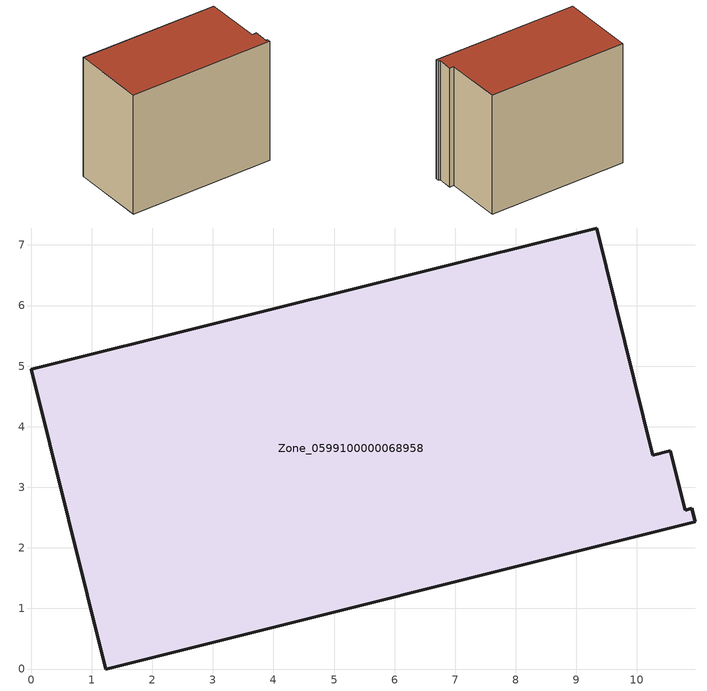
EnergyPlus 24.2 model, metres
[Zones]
Zone_0599100000068958
 floor ground (C_G): 10.26,3.53 10.55,3.6 10.79,2.62 10.9,2.65 10.96,2.43 1.23,0 0,4.95 9.33,7.28 z0
 wall outside (C_F): 1.23,0 10.96,2.43 10.9,2.65 10.79,2.62 10.55,3.6 10.26,3.53 9.33,7.28 0,4.95 1.23,0 z0:8.42
 roof outside (C_R): 9.33,7.28 0,4.95 1.23,0 10.96,2.43 10.9,2.65 10.79,2.62 10.55,3.6 10.26,3.53 z8.42
[BUILDING]
Pand.0599100000068958: North Axis=0; Terrain=City; Loads Convergence Tolerance Value=0.04; Temperature Convergence Tolerance Value=0.4; Solar Distribution=FullExterior; Maximum Number of Warmup Days=25; Minimum Number of Warmup Days=1
[Site:Location]
Rotterdam.The.Hague.AP_ZH_NLD Design_Conditions: Latitude=51.96; Longitude=4.45; Time Zone=1; Elevation=-4.5
[SITE:GROUNDTEMPERATURE:BUILDINGSURFACE]
18, 18, 18, 18, 18, 18, 18, 18, 18, 18, 18, 18
[MATERIAL] Thermal Absorptance=0.9; Solar Absorptance=0.7; Visible Absorptance=0.7
Name | Roughness | Thickness | Conductivity | Density | Specific Heat
G.TI.1975-1991 | MediumSmooth | 0.15 | 0.288461 | 540 | 1210
F.TI.1975-1991 | Rough | 0.3 | 0.230769 | 1920 | 840
R.TI.1975-1991 | MediumRough | 0.2 | 0.153846 | 1500 | 1000
[CONSTRUCTION]
C_G: G.TI.1975-1991
C_F: F.TI.1975-1991
C_R: R.TI.1975-1991
[ZONE]
Zone_0599100000068958: Type=1; Multiplier=1; Ceiling Height=Autocalculate; Volume=Autocalculate; Floor Area=autocalculate; Part of Total Floor Area=Yes
[ZONEINFILTRATION:DESIGNFLOWRATE]
Infil_Zone_0599100000068958: Zone or ZoneList or Space or SpaceList=Zone_0599100000068958; Schedule=AlwaysOn; Design Flow Rate Calculation Method=Flow/Area; Flow Rate per Floor Area=0.003; Constant Term Coefficient=1; Temperature Term Coefficient=0; Velocity Term Coefficient=0; Velocity Squared Term Coefficient=0
[HVACTEMPLATE:ZONE:IDEALLOADSAIRSYSTEM]
Zone_0599100000068958: Maximum Heating Supply Air Temperature=50; Minimum Cooling Supply Air Temperature=13; Maximum Heating Supply Air Humidity Ratio=0.0156; Minimum Cooling Supply Air Humidity Ratio=0.0077; Heating Limit=NoLimit; Cooling Limit=NoLimit; Dehumidification Control Type=ConstantSensibleHeatRatio; Cooling Sensible Heat Ratio=0.7; Dehumidification Setpoint=60; Humidification Control Type=None; Humidification Setpoint=30; Outdoor Air Method=None; Outdoor Air Flow Rate per Person=0.00944; Outdoor Air Flow Rate per Zone Floor Area=0; Outdoor Air Flow Rate per Zone=0; Demand Controlled Ventilation Type=None; Outdoor Air Economizer Type=NoEconomizer; Heat Recovery Type=None; Sensible Heat Recovery Effectiveness=0.7; Latent Heat Recovery Effectiveness=0.65
[ZONECONTROL:THERMOSTAT]
ThermostatControl_Zone_0599100000068958: Zone or ZoneList=Zone_0599100000068958; Control Type Schedule=DualSetpointControlType; Control 1=Thermostat_Zone_0599100000068958; Temperature Difference Between Cutout And Setpoint=0
[THERMOSTATSETPOINT:DUALSETPOINT]
Thermostat_Zone_0599100000068958: Heating Setpoint Temperature Schedule=HeatingSetpoint_Zone_0599100000068958; Cooling Setpoint Temperature Schedule=CoolingSetpoint_Zone_0599100000068958
[SCHEDULE:COMPACT]
HeatingSetpoint_Zone_0599100000068958: Through: 12/31, For: AllDays, Until: 24:00, 21
CoolingSetpoint_Zone_0599100000068958: Through: 12/31, For: AllDays, Until: 24:00, 24
DualSetpointControlType: Through: 12/31, For: AllDays, Until: 24:00, 4
AlwaysOn: Through: 12/31, For: AllDays, Until: 24:00, 1
